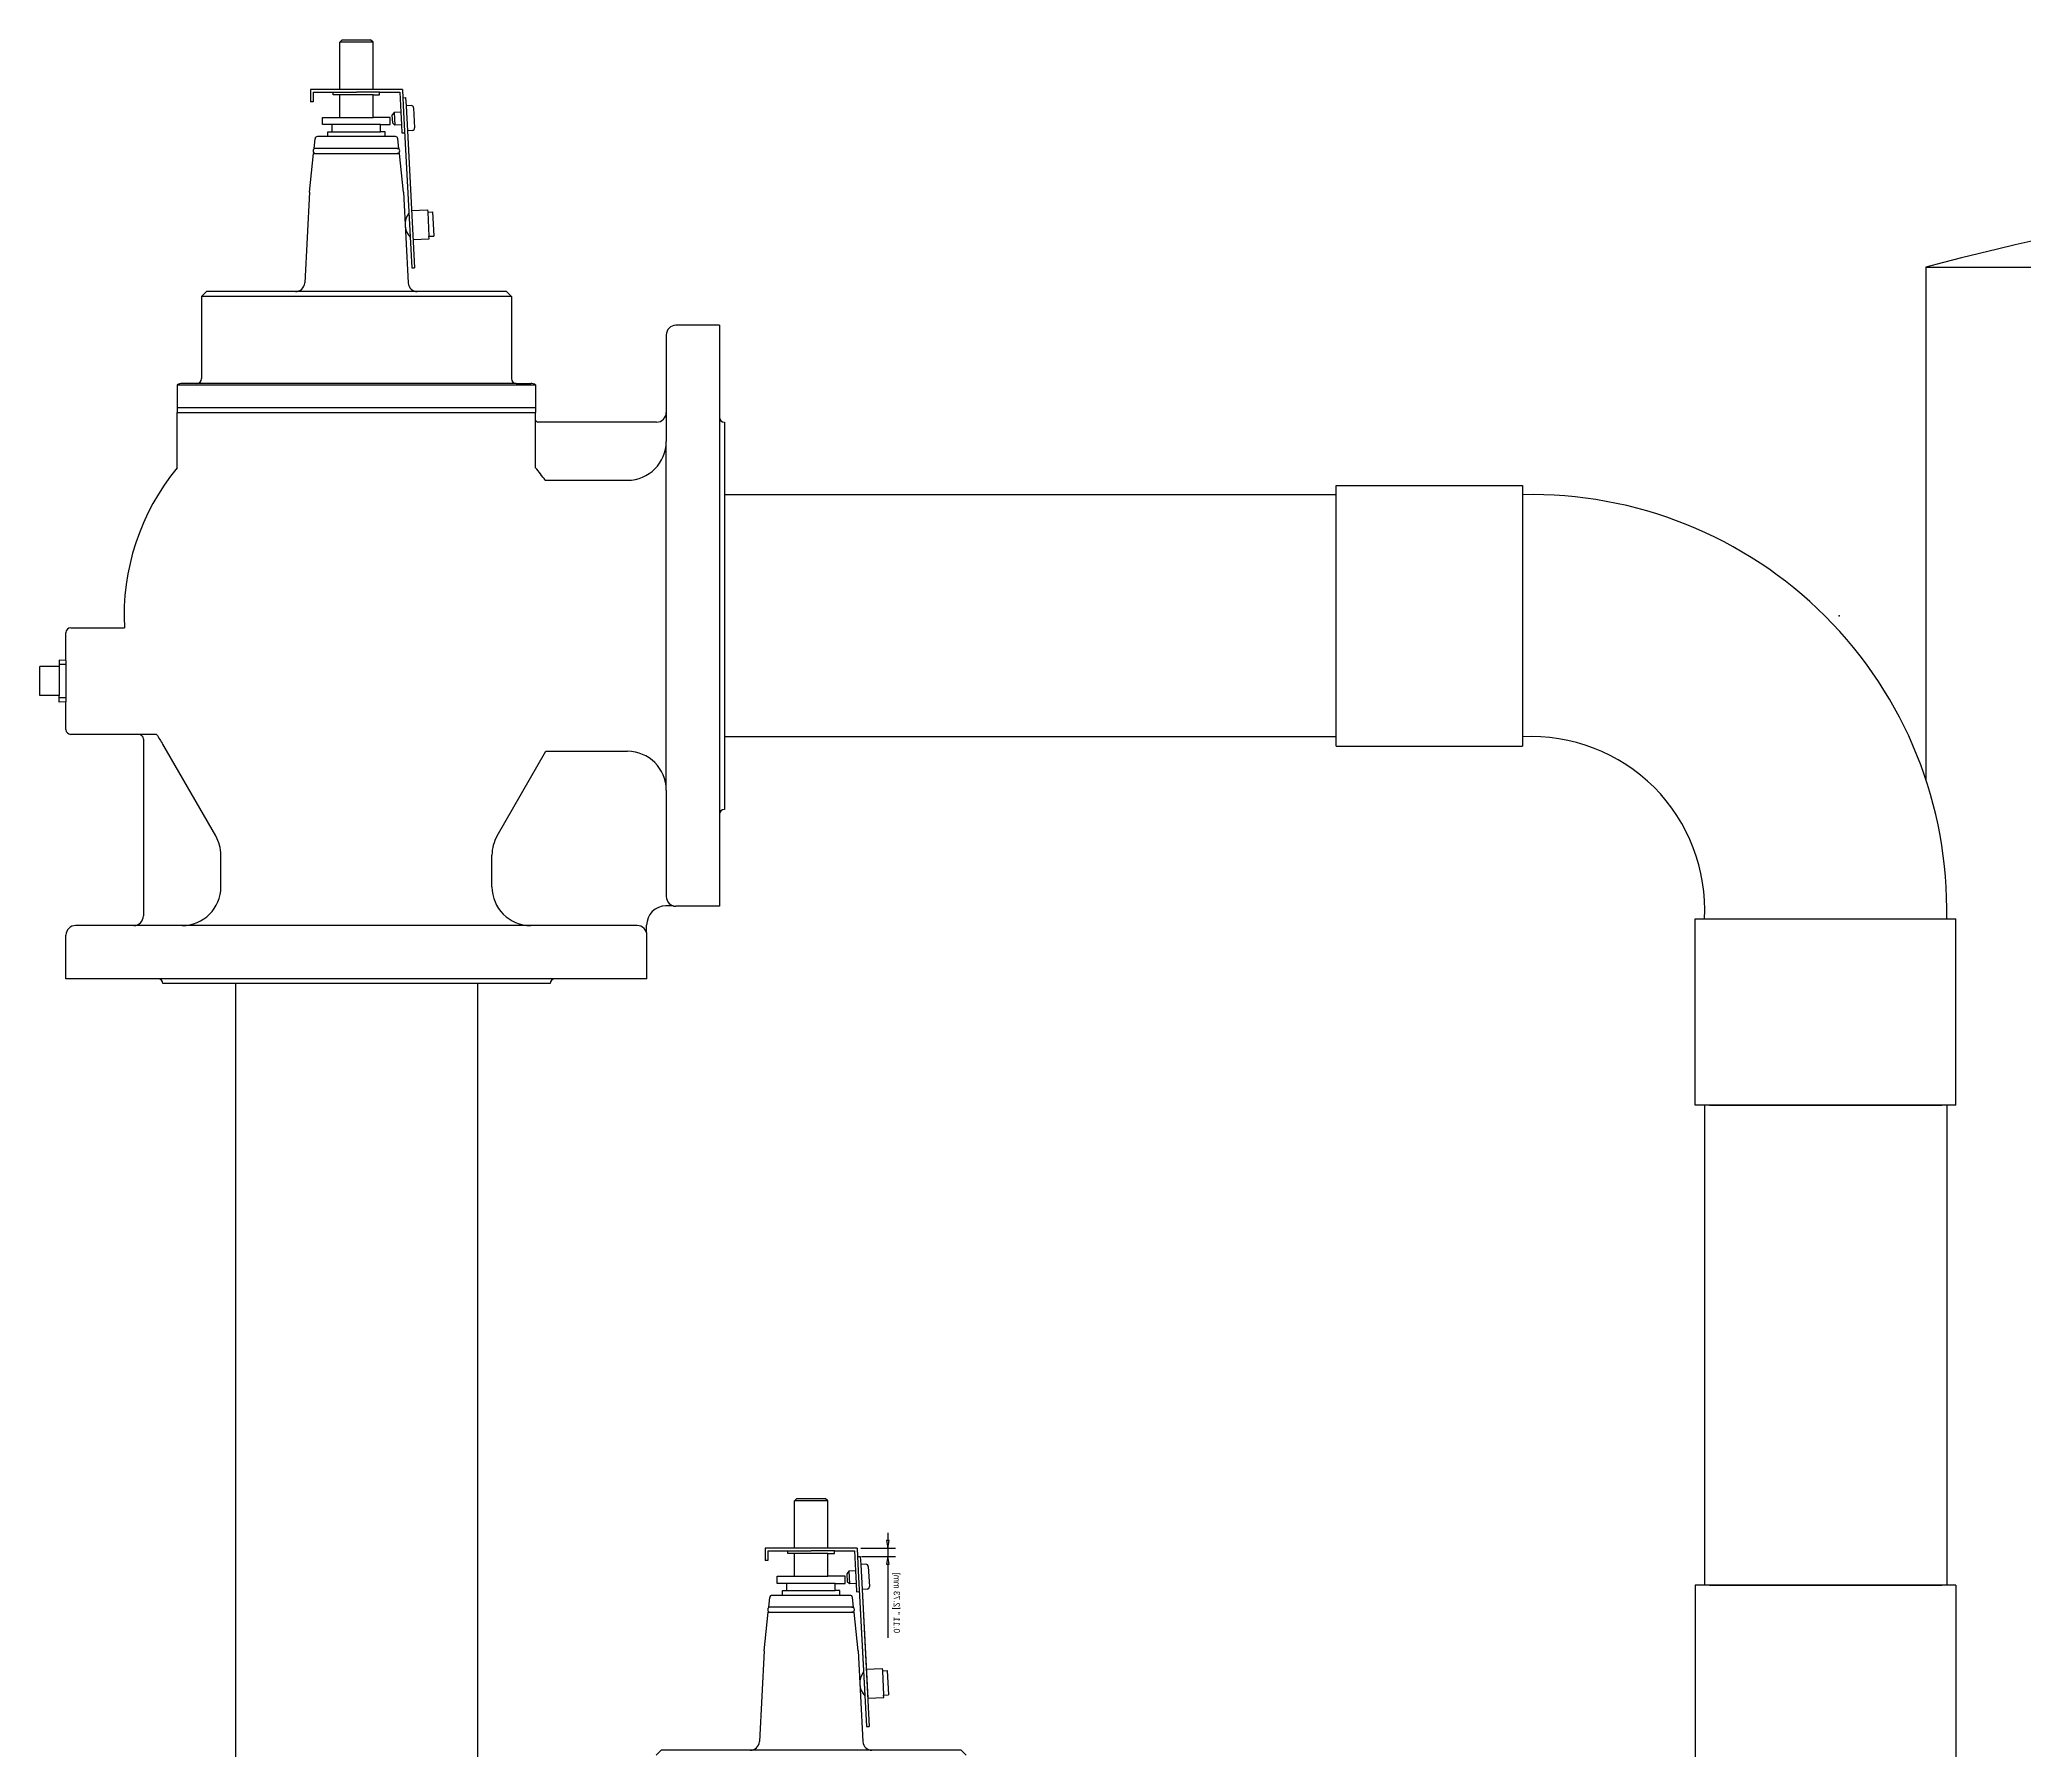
# Model space of a CAD drawing. Header units: inches. Extents: x 1687 to 2128, y 1222 to 1501.
# Drawn here: x 1968.55 to 1994.17, y 1344.8 to 1366.89 of the extents above; entities that cross this region are included whole.
import ezdxf

# ---------------------------------------------------------------- set-up
doc = ezdxf.new("R2010")
doc.units = ezdxf.units.IN
doc.header["$MEASUREMENT"] = 0
doc.header["$PDSIZE"] = -1
doc.layers.add('WDPUMP', color=7, linetype='Continuous')
doc.layers.add('WSPUMP', color=7, linetype='Continuous')

msp = doc.modelspace()

# ---------------------------------------------------------------- linework, layer by layer
at = {"layer": 'WDPUMP', "color": 0, "linetype": 'Continuous'}
for p, q in [((1972.4274, 1366.8541), (1972.4587, 1366.8854)), ((1972.4587, 1366.8854), (1972.8241, 1366.8854)), ((1972.8554, 1366.8541), (1972.8241, 1366.8854)), ((1972.4274, 1366.2433), (1972.4274, 1366.8541)), ((1972.8554, 1366.8541), (1972.4274, 1366.8541)), ((1972.8554, 1366.2433), (1972.8554, 1366.8541)), ((1973.2349, 1366.2433), (1972.0479, 1366.2433)), ((1972.0479, 1366.2433), (1972.0479, 1366.0824)), ((1972.0838, 1366.2074), (1972.3414, 1366.2074)), ((1972.0838, 1366.2074), (1972.0838, 1366.0824)), ((1972.3414, 1366.2074), (1972.6414, 1366.2074)), ((1972.3414, 1366.1724), (1972.3414, 1366.2074)), ((1972.4274, 1366.1724), (1972.3414, 1366.1724)), ((1972.8554, 1366.1724), (1972.4274, 1366.1724)), ((1972.4274, 1365.8826), (1972.4274, 1366.1724)), ((1972.9414, 1366.2074), (1972.6414, 1366.2074)), ((1972.8554, 1366.1724), (1972.9414, 1366.1724)), ((1972.8554, 1365.8826), (1972.8554, 1366.1724)), ((1972.9414, 1366.1724), (1972.9414, 1366.2074)), ((1972.9414, 1366.2074), (1973.2008, 1366.2074)), ((1973.2008, 1366.2074), (1973.2143, 1365.949)), ((1973.2349, 1366.2433), (1973.2405, 1366.1358)), ((1973.2405, 1366.1358), (1973.2763, 1366.1377)), ((1973.2405, 1366.1358), (1973.2502, 1365.9508)), ((1973.2763, 1366.1377), (1973.2819, 1366.0315)), ((1972.0838, 1366.0824), (1972.0479, 1366.0824)), ((1972.2039, 1365.8826), (1972.4274, 1365.8826)), ((1972.2039, 1365.7889), (1972.2039, 1365.8826)), ((1972.4274, 1365.8826), (1972.8554, 1365.8826)), ((1973.0789, 1365.8826), (1972.8554, 1365.8826)), ((1973.0789, 1365.7889), (1973.0789, 1365.8826)), ((1973.1293, 1365.9445), (1973.1004, 1365.9123)), ((1973.1004, 1365.9123), (1973.1058, 1365.8099)), ((1973.2143, 1365.949), (1973.1293, 1365.9445)), ((1973.1293, 1365.9445), (1973.1379, 1365.7809)), ((1973.2143, 1365.949), (1973.2229, 1365.7854)), ((1973.2502, 1365.9508), (1973.2588, 1365.7873)), ((1973.3466, 1366.0349), (1973.2819, 1366.0315)), ((1973.2819, 1366.0315), (1973.2987, 1365.7103)), ((1973.3795, 1366.0053), (1973.3931, 1365.7466)), ((1972.0942, 1365.4827), (1972.1072, 1365.6059)), ((1973.1444, 1365.6339), (1972.1383, 1365.6339)), ((1972.3289, 1365.7889), (1972.2039, 1365.7889)), ((1972.2709, 1365.6951), (1972.3289, 1365.6951)), ((1972.2709, 1365.6339), (1972.2709, 1365.6951)), ((1972.9539, 1365.7889), (1972.3289, 1365.7889)), ((1972.3289, 1365.6951), (1972.3289, 1365.7889)), ((1972.3289, 1365.6951), (1972.9539, 1365.6951)), ((1972.9539, 1365.6951), (1972.9539, 1365.7889)), ((1972.9539, 1365.7889), (1973.0789, 1365.7889)), ((1973.0119, 1365.6951), (1972.9539, 1365.6951)), ((1973.0119, 1365.6339), (1973.0119, 1365.6951)), ((1973.1379, 1365.7809), (1973.1058, 1365.8099)), ((1973.2229, 1365.7854), (1973.1379, 1365.7809)), ((1973.1885, 1365.4827), (1973.1755, 1365.6059)), ((1973.2229, 1365.7854), (1973.2283, 1365.6815)), ((1973.2283, 1365.6815), (1973.2642, 1365.6834)), ((1973.2588, 1365.7873), (1973.3556, 1363.94)), ((1973.3634, 1365.7137), (1973.2987, 1365.7103)), ((1973.2987, 1365.7103), (1973.3914, 1363.9419)), ((1972.0347, 1364.9166), (1972.0872, 1365.4157)), ((1972.0872, 1365.4157), (1973.1955, 1365.4157)), ((1972.0872, 1365.4157), (1972.1146, 1365.4157)), ((1973.1885, 1365.4827), (1972.0942, 1365.4827)), ((1972.1146, 1365.4827), (1972.0942, 1365.4827)), ((1973.1682, 1365.4827), (1973.1885, 1365.4827)), ((1973.1955, 1365.4157), (1973.1682, 1365.4157)), ((1973.248, 1364.9166), (1973.1955, 1365.4157)), ((1972.0347, 1364.9166), (1971.9734, 1363.7453)), ((1973.248, 1364.9166), (1973.3094, 1363.7453)), ((1973.3527, 1364.68), (1973.5597, 1364.6908)), ((1973.5597, 1364.6908), (1973.5613, 1364.6596)), ((1973.5613, 1364.6596), (1973.6237, 1364.6629)), ((1973.5613, 1364.6596), (1973.5776, 1364.3475)), ((1973.6237, 1364.6629), (1973.6401, 1364.3507)), ((1973.3724, 1364.3055), (1973.5793, 1364.3163)), ((1973.5776, 1364.3475), (1973.6401, 1364.3507)), ((1973.5793, 1364.3163), (1973.5776, 1364.3475)), ((1973.3556, 1363.94), (1973.3914, 1363.9419)), ((1992.9018, 1363.9468), (2007.9018, 1363.9468)), ((1992.9018, 1363.9468), (1992.9018, 1357.3353)), ((1970.7039, 1363.6334), (1970.6414, 1363.5709)), ((1974.6414, 1363.5709), (1970.6414, 1363.5709)), ((1970.6414, 1363.5709), (1970.6414, 1362.5089)), ((1974.5789, 1363.6334), (1970.7039, 1363.6334)), ((1974.5789, 1363.6334), (1974.6414, 1363.5709)), ((1974.6414, 1363.5709), (1974.6414, 1362.5089)), ((1976.6414, 1363.0729), (1976.6414, 1361.6979)), ((1977.3289, 1363.1979), (1976.7664, 1363.1979)), ((1977.3289, 1363.1979), (1977.3289, 1362.0104)), ((1970.3289, 1362.4297), (1974.9539, 1362.4297)), ((1970.3289, 1362.4297), (1970.3289, 1362.0729)), ((1970.5789, 1362.4464), (1970.3914, 1362.4464)), ((1974.7039, 1362.4464), (1970.5789, 1362.4464)), ((1974.7039, 1362.4464), (1974.8914, 1362.4464)), ((1974.9539, 1362.4297), (1974.9539, 1362.0729)), ((1974.9539, 1362.1339), (1970.3289, 1362.1339)), ((1970.3289, 1362.0729), (1974.9539, 1362.0729)), ((1970.3289, 1361.3586), (1970.3289, 1362.0729)), ((1974.9539, 1361.3586), (1974.9539, 1362.0729)), ((1977.3289, 1362.0104), (1977.3289, 1356.8854)), ((1976.5164, 1361.9479), (1974.9847, 1361.9479)), ((1977.3914, 1361.9479), (1977.3914, 1356.9479)), ((1976.6414, 1357.1979), (1976.6414, 1361.6979)), ((1975.0777, 1361.1979), (1976.1414, 1361.1979)), ((1985.2914, 1361.0104), (1977.3914, 1361.0104)), ((1985.2914, 1361.1306), (1987.6952, 1361.1306)), ((1985.2914, 1357.7652), (1985.2914, 1361.1306)), ((1987.6952, 1361.1306), (1987.6952, 1357.7652)), ((1968.8914, 1358.8715), (1968.8914, 1359.2292)), ((1968.9539, 1359.2917), (1969.6457, 1359.2917)), ((1968.8025, 1358.7917), (1968.5525, 1358.7917)), ((1968.5525, 1358.4167), (1968.5525, 1358.7917)), ((1968.8914, 1358.8715), (1968.8025, 1358.8742)), ((1968.8025, 1358.8742), (1968.8025, 1358.7917)), ((1968.8914, 1358.8202), (1968.8025, 1358.8202)), ((1968.8025, 1358.7917), (1968.8025, 1358.4167)), ((1968.8914, 1358.8715), (1968.8914, 1358.337)), ((1968.8025, 1358.4167), (1968.5525, 1358.4167)), ((1968.8025, 1358.3342), (1968.8025, 1358.4167)), ((1968.8914, 1358.3882), (1968.8025, 1358.3882)), ((1968.8914, 1358.337), (1968.8025, 1358.3342)), ((1968.8914, 1357.9792), (1968.8914, 1358.337)), ((1970.0619, 1357.9167), (1968.9539, 1357.9167)), ((1969.8914, 1357.8542), (1969.8914, 1355.5729)), ((1970.8244, 1356.6069), (1970.1404, 1357.7916)), ((1974.4583, 1356.6069), (1975.0882, 1357.6979)), ((1975.0882, 1357.6979), (1976.1414, 1357.6979)), ((1985.2914, 1357.8854), (1977.3914, 1357.8854)), ((1985.2914, 1357.7652), (1987.6952, 1357.7652)), ((1976.6414, 1357.1979), (1976.6414, 1355.8229)), ((1977.3289, 1356.8854), (1977.3289, 1355.6979)), ((1970.8914, 1355.9479), (1970.8914, 1356.3569)), ((1974.3914, 1355.9479), (1974.3914, 1356.3569)), ((1976.736, 1355.7017), (1976.6376, 1355.7017)), ((1977.3289, 1355.6979), (1976.7664, 1355.6979)), ((1970.3914, 1355.4479), (1969.0164, 1355.4479)), ((1974.8914, 1355.4479), (1970.3914, 1355.4479)), ((1976.2664, 1355.4479), (1974.8914, 1355.4479)), ((1976.3876, 1355.3533), (1976.3876, 1355.4517)), ((1989.926, 1355.5345), (1993.2914, 1355.5345)), ((1989.926, 1353.1306), (1989.926, 1355.5345)), ((1993.2914, 1353.1306), (1993.2914, 1355.5345)), ((1968.8914, 1354.7604), (1968.8914, 1355.3229)), ((1976.3914, 1354.7604), (1976.3914, 1355.3229)), ((1970.0789, 1354.7604), (1968.8914, 1354.7604)), ((1975.2039, 1354.7604), (1970.0789, 1354.7604)), ((1975.1414, 1354.6979), (1970.1414, 1354.6979)), ((1971.0789, 1354.6979), (1971.0789, 1336.6979)), ((1974.2039, 1354.6979), (1974.2039, 1336.6979)), ((1976.3914, 1354.7604), (1975.2039, 1354.7604)), ((1993.2914, 1353.1306), (1989.926, 1353.1306)), ((1990.0462, 1353.1306), (1990.0462, 1346.9315)), ((1990.1087, 1353.1306), (1993.1087, 1353.1306)), ((1993.1712, 1353.1306), (1993.1712, 1346.9315)), ((1978.2974, 1348.0204), (1978.3287, 1348.0517)), ((1978.2974, 1347.4096), (1978.2974, 1348.0204)), ((1978.7254, 1348.0204), (1978.2974, 1348.0204)), ((1978.3287, 1348.0517), (1978.6941, 1348.0517)), ((1978.7254, 1348.0204), (1978.6941, 1348.0517)), ((1978.7254, 1347.4096), (1978.7254, 1348.0204)), ((1977.9179, 1347.4096), (1977.9179, 1347.2487)), ((1979.1049, 1347.4096), (1978.2974, 1347.4096)), ((1979.1049, 1347.4096), (1979.1105, 1347.3021)), ((1977.9538, 1347.2487), (1977.9179, 1347.2487)), ((1977.9538, 1347.3737), (1978.2114, 1347.3737)), ((1977.9538, 1347.3737), (1977.9538, 1347.2487)), ((1978.2114, 1347.3737), (1978.5114, 1347.3737)), ((1978.2114, 1347.3387), (1978.2114, 1347.3737)), ((1978.2974, 1347.3387), (1978.2114, 1347.3387)), ((1978.7254, 1347.3387), (1978.2974, 1347.3387)), ((1978.2974, 1347.0489), (1978.2974, 1347.3387)), ((1978.8114, 1347.3737), (1978.5114, 1347.3737)), ((1978.7254, 1347.3387), (1978.8114, 1347.3387)), ((1978.7254, 1347.0489), (1978.7254, 1347.3387)), ((1978.8114, 1347.3387), (1978.8114, 1347.3737)), ((1978.8114, 1347.3737), (1979.0708, 1347.3737)), ((1979.0708, 1347.3737), (1979.0843, 1347.1152)), ((1979.1105, 1347.3021), (1979.1463, 1347.304)), ((1979.1105, 1347.3021), (1979.1202, 1347.1171)), ((1979.1463, 1347.304), (1979.1519, 1347.1978)), ((1979.2166, 1347.2012), (1979.1519, 1347.1978)), ((1979.1519, 1347.1978), (1979.1687, 1346.8766)), ((1979.2495, 1347.1715), (1979.2631, 1346.9129)), ((1978.0739, 1347.0489), (1978.2974, 1347.0489)), ((1978.0739, 1346.9552), (1978.0739, 1347.0489)), ((1978.1989, 1346.9552), (1978.0739, 1346.9552)), ((1978.8239, 1346.9552), (1978.1989, 1346.9552)), ((1978.1989, 1346.8614), (1978.1989, 1346.9552)), ((1978.2974, 1347.0489), (1978.7254, 1347.0489)), ((1978.9489, 1347.0489), (1978.7254, 1347.0489)), ((1978.8239, 1346.8614), (1978.8239, 1346.9552)), ((1978.8239, 1346.9552), (1978.9489, 1346.9552)), ((1978.9489, 1346.9552), (1978.9489, 1347.0489)), ((1978.9993, 1347.1108), (1978.9704, 1347.0786)), ((1978.9704, 1347.0786), (1978.9758, 1346.9761)), ((1979.0079, 1346.9472), (1978.9758, 1346.9761)), ((1979.0843, 1347.1152), (1978.9993, 1347.1108)), ((1978.9993, 1347.1108), (1979.0079, 1346.9472)), ((1979.0929, 1346.9516), (1979.0079, 1346.9472)), ((1979.0843, 1347.1152), (1979.0929, 1346.9516)), ((1979.0929, 1346.9516), (1979.0983, 1346.8478)), ((1979.1202, 1347.1171), (1979.1288, 1346.9535)), ((1979.1288, 1346.9535), (1979.2049, 1345.501)), ((1993.2914, 1346.9315), (1989.926, 1346.9315)), ((1989.926, 1346.9315), (1989.926, 1344.5276)), ((1990.1087, 1346.9315), (1993.1087, 1346.9315)), ((1993.2914, 1346.9315), (1993.2914, 1344.5276)), ((1977.9642, 1346.649), (1977.9772, 1346.7722)), ((1977.9846, 1346.649), (1977.9642, 1346.649)), ((1979.0585, 1346.649), (1977.9846, 1346.649)), ((1978.1409, 1346.8614), (1978.1989, 1346.8614)), ((1978.1409, 1346.8002), (1978.1409, 1346.8614)), ((1979.0144, 1346.8002), (1978.1409, 1346.8002)), ((1978.1989, 1346.8614), (1978.8239, 1346.8614)), ((1978.8819, 1346.8614), (1978.8239, 1346.8614)), ((1978.8819, 1346.8002), (1978.8819, 1346.8614)), ((1979.0382, 1346.649), (1979.0585, 1346.649)), ((1979.0585, 1346.649), (1979.0455, 1346.7722)), ((1979.0983, 1346.8478), (1979.1342, 1346.8497)), ((1979.2334, 1346.88), (1979.1687, 1346.8766)), ((1979.1687, 1346.8766), (1979.2424, 1345.4717)), ((1977.9047, 1346.0829), (1977.9572, 1346.582)), ((1977.9572, 1346.582), (1977.9846, 1346.582)), ((1977.9846, 1346.582), (1979.0655, 1346.582)), ((1979.0655, 1346.582), (1979.0382, 1346.582)), ((1979.118, 1346.0829), (1979.0655, 1346.582)), ((1977.9047, 1346.0829), (1977.8434, 1344.9116)), ((1979.118, 1346.0829), (1979.1794, 1344.9116)), ((1979.2227, 1345.8462), (1979.4297, 1345.8571)), ((1979.4297, 1345.8571), (1979.4313, 1345.8259)), ((1979.4313, 1345.8259), (1979.4937, 1345.8292)), ((1979.4313, 1345.8259), (1979.4476, 1345.5137)), ((1979.4937, 1345.8292), (1979.5101, 1345.517)), ((1979.2424, 1345.4717), (1979.4493, 1345.4826)), ((1979.4476, 1345.5137), (1979.5101, 1345.517)), ((1979.4493, 1345.4826), (1979.4476, 1345.5137)), ((1979.2256, 1345.1063), (1979.2614, 1345.1082)), ((1976.5739, 1344.7997), (1976.5114, 1344.7372)), ((1980.4489, 1344.7997), (1977.7254, 1344.7997)), ((1980.4489, 1344.7997), (1980.5114, 1344.7372))]:
    msp.add_line(p, q, dxfattribs=at)
for centre, radius, start, end in [((1973.3483, 1366.0036), 0.0313, 3, 93), ((1972.1383, 1365.6026), 0.0313, 90, 174), ((1973.1444, 1365.6026), 0.0313, 6, 90), ((1973.3618, 1365.745), 0.0313, 273, 3), ((1972.1146, 1365.4492), 0.0335, 90, 270), ((1973.1682, 1365.4492), 0.0335, 270, 90), ((2000.4018, 1336.3218), 28.625, 74.81071, 105.18929), ((1973.5152, 1364.5007), 0.2451, 143.38148, 222.61852), ((1971.8554, 1363.7515), 0.1181, 270, 357), ((1973.4273, 1363.7515), 0.1181, 183, 270), ((1976.7664, 1363.0729), 0.125, 90, 180), ((1970.3914, 1362.3214), 0.125, 90, 120), ((1970.5789, 1362.5089), 0.0625, 270, 0), ((1974.7039, 1362.5089), 0.0625, 180, 270), ((1974.8914, 1362.3214), 0.125, 60, 90), ((1976.5164, 1362.0729), 0.125, 270, 0), ((1977.3914, 1362.0104), 0.0625, 180, 270), ((1974.9847, 1361.9792), 0.0313, 190.25487, 270), ((1976.1414, 1361.6979), 0.5, 270, 0), ((1972.6414, 1359.4479), 3, 140.42878, 182.98455), ((1972.6414, 1359.4479), 3, 35.68533, 39.57122), ((1987.8144, 1355.6537), 5.3581, 358.72526, 91.27474), ((1968.9539, 1359.2292), 0.0625, 90, 180), ((1968.9539, 1357.9792), 0.0625, 180, 270), ((1969.8289, 1357.8542), 0.0625, 0, 90), ((1972.6414, 1359.4479), 3, 210.69048, 213.607), ((1976.1414, 1357.1979), 0.5, 0, 90), ((1987.8105, 1355.6497), 2.2387, 357.04941, 92.95059), ((1977.3914, 1356.8854), 0.0625, 90, 180), ((1970.3914, 1356.3569), 0.5, 0, 30), ((1974.8914, 1356.3569), 0.5, 150, 180), ((1970.3914, 1355.9479), 0.5, 270, 0), ((1974.8914, 1355.9479), 0.5, 180, 270), ((1976.6376, 1355.4517), 0.25, 90, 180), ((1976.7664, 1355.8229), 0.125, 180, 270), ((1969.0164, 1355.3229), 0.125, 90, 180), ((1969.7664, 1355.5729), 0.125, 270, 0), ((1976.2664, 1355.3229), 0.125, 0, 90), ((1970.0789, 1354.6979), 0.0625, 0, 90), ((1975.2039, 1354.6979), 0.0625, 90, 180), ((1979.2183, 1347.1699), 0.0313, 3, 93), ((1979.2318, 1346.9113), 0.0313, 273, 3), ((1977.9846, 1346.6155), 0.0335, 90, 270), ((1978.0083, 1346.7689), 0.0313, 90, 174), ((1979.0144, 1346.7689), 0.0313, 6, 90), ((1979.0382, 1346.6155), 0.0335, 270, 90), ((1979.3852, 1345.667), 0.2451, 143.38148, 222.61852), ((1977.7254, 1344.9178), 0.1181, 270, 357), ((1979.2973, 1344.9178), 0.1181, 183, 270)]:
    msp.add_arc(centre, radius, start, end, dxfattribs=at)
msp.add_point((1991.7818, 1359.4479), dxfattribs=at)
at = {"layer": 'WSPUMP', "color": 0, "linetype": 'Continuous'}
for p, q in [((1978.2974, 1348.0204), (1978.3287, 1348.0517)), ((1978.2974, 1347.4096), (1978.2974, 1348.0204)), ((1978.7254, 1348.0204), (1978.2974, 1348.0204)), ((1978.3287, 1348.0517), (1978.6941, 1348.0517)), ((1978.7254, 1348.0204), (1978.6941, 1348.0517)), ((1978.7254, 1347.4096), (1978.7254, 1348.0204)), ((1979.1049, 1347.4096), (1977.9179, 1347.4096)), ((1977.9179, 1347.4096), (1977.9179, 1347.2487)), ((1979.1049, 1347.4096), (1979.1105, 1347.3021)), ((1979.1549, 1347.4096), (1979.6027, 1347.4096)), ((1979.5203, 1347.5096), (1979.4851, 1347.5096)), ((1979.4851, 1347.5096), (1979.5027, 1347.4096)), ((1979.5027, 1347.6096), (1979.5027, 1347.5096)), ((1979.5027, 1347.4096), (1979.5203, 1347.5096)), ((1979.5027, 1347.4096), (1979.5027, 1347.3021)), ((1977.9538, 1347.2487), (1977.9179, 1347.2487)), ((1977.9538, 1347.3737), (1978.2114, 1347.3737)), ((1977.9538, 1347.3737), (1977.9538, 1347.2487)), ((1978.2114, 1347.3737), (1978.5114, 1347.3737)), ((1978.2114, 1347.3387), (1978.2114, 1347.3737)), ((1978.2974, 1347.3387), (1978.2114, 1347.3387)), ((1978.7254, 1347.3387), (1978.2974, 1347.3387)), ((1978.2974, 1347.0489), (1978.2974, 1347.3387)), ((1978.8114, 1347.3737), (1978.5114, 1347.3737)), ((1978.7254, 1347.3387), (1978.8114, 1347.3387)), ((1978.7254, 1347.0489), (1978.7254, 1347.3387)), ((1978.8114, 1347.3387), (1978.8114, 1347.3737)), ((1978.8114, 1347.3737), (1979.0708, 1347.3737)), ((1979.0708, 1347.3737), (1979.0843, 1347.1152)), ((1979.1105, 1347.3021), (1979.1463, 1347.304)), ((1979.1105, 1347.3021), (1979.1202, 1347.1171)), ((1979.1463, 1347.304), (1979.1519, 1347.1978)), ((1979.2166, 1347.2012), (1979.1519, 1347.1978)), ((1979.1519, 1347.1978), (1979.1687, 1346.8766)), ((1979.1605, 1347.3021), (1979.6027, 1347.3021)), ((1979.2495, 1347.1715), (1979.2631, 1346.9129)), ((1979.5027, 1347.3021), (1979.4851, 1347.2021)), ((1979.4851, 1347.2021), (1979.5203, 1347.2021)), ((1979.5203, 1347.2021), (1979.5027, 1347.3021)), ((1979.5027, 1347.2021), (1979.5027, 1347.1021)), ((1978.0739, 1347.0489), (1978.2974, 1347.0489)), ((1978.0739, 1346.9552), (1978.0739, 1347.0489)), ((1978.1989, 1346.9552), (1978.0739, 1346.9552)), ((1978.8239, 1346.9552), (1978.1989, 1346.9552)), ((1978.1989, 1346.8614), (1978.1989, 1346.9552)), ((1978.2974, 1347.0489), (1978.7254, 1347.0489)), ((1978.9489, 1347.0489), (1978.7254, 1347.0489)), ((1978.8239, 1346.8614), (1978.8239, 1346.9552)), ((1978.8239, 1346.9552), (1978.9489, 1346.9552)), ((1978.9489, 1346.9552), (1978.9489, 1347.0489)), ((1978.9993, 1347.1108), (1978.9704, 1347.0786)), ((1978.9704, 1347.0786), (1978.9758, 1346.9761)), ((1979.0079, 1346.9472), (1978.9758, 1346.9761)), ((1979.0843, 1347.1152), (1978.9993, 1347.1108)), ((1978.9993, 1347.1108), (1979.0079, 1346.9472)), ((1979.0929, 1346.9516), (1979.0079, 1346.9472)), ((1979.0843, 1347.1152), (1979.0929, 1346.9516)), ((1979.0929, 1346.9516), (1979.0983, 1346.8478)), ((1979.1202, 1347.1171), (1979.1288, 1346.9535)), ((1979.1288, 1346.9535), (1979.2256, 1345.1063)), ((1979.5027, 1347.1021), (1979.5027, 1346.2529)), ((1977.9642, 1346.649), (1977.9772, 1346.7722)), ((1979.0585, 1346.649), (1977.9642, 1346.649)), ((1977.9846, 1346.649), (1977.9642, 1346.649)), ((1979.0144, 1346.8002), (1978.0083, 1346.8002)), ((1978.1409, 1346.8614), (1978.1989, 1346.8614)), ((1978.1409, 1346.8002), (1978.1409, 1346.8614)), ((1978.1989, 1346.8614), (1978.8239, 1346.8614)), ((1978.8819, 1346.8614), (1978.8239, 1346.8614)), ((1978.8819, 1346.8002), (1978.8819, 1346.8614)), ((1979.0382, 1346.649), (1979.0585, 1346.649)), ((1979.0585, 1346.649), (1979.0455, 1346.7722)), ((1979.0983, 1346.8478), (1979.1342, 1346.8497)), ((1979.2334, 1346.88), (1979.1687, 1346.8766)), ((1979.1687, 1346.8766), (1979.2614, 1345.1082)), ((1977.9047, 1346.0829), (1977.9572, 1346.582)), ((1977.9572, 1346.582), (1979.0655, 1346.582)), ((1977.9572, 1346.582), (1977.9846, 1346.582)), ((1979.0655, 1346.582), (1979.0382, 1346.582)), ((1979.118, 1346.0829), (1979.0655, 1346.582)), ((1977.9047, 1346.0829), (1977.8434, 1344.9116)), ((1979.118, 1346.0829), (1979.1794, 1344.9116)), ((1979.2227, 1345.8462), (1979.4297, 1345.8571)), ((1979.4297, 1345.8571), (1979.4313, 1345.8259)), ((1979.4313, 1345.8259), (1979.4937, 1345.8292)), ((1979.4313, 1345.8259), (1979.4476, 1345.5137)), ((1979.4937, 1345.8292), (1979.5101, 1345.517)), ((1979.2424, 1345.4717), (1979.4493, 1345.4826)), ((1979.4476, 1345.5137), (1979.5101, 1345.517)), ((1979.4493, 1345.4826), (1979.4476, 1345.5137)), ((1979.2256, 1345.1063), (1979.2614, 1345.1082)), ((1976.5739, 1344.7997), (1976.5114, 1344.7372)), ((1980.4489, 1344.7997), (1976.5739, 1344.7997)), ((1980.4489, 1344.7997), (1980.5114, 1344.7372))]:
    msp.add_line(p, q, dxfattribs=at)
for centre, radius, start, end in [((1979.2183, 1347.1699), 0.0313, 3, 93), ((1979.2318, 1346.9113), 0.0313, 273, 3), ((1977.9846, 1346.6155), 0.0335, 90, 270), ((1978.0083, 1346.7689), 0.0313, 90, 174), ((1979.0144, 1346.7689), 0.0313, 6, 90), ((1979.0382, 1346.6155), 0.0335, 270, 90), ((1979.3852, 1345.667), 0.2451, 143.38148, 222.61852), ((1977.7254, 1344.9178), 0.1181, 270, 357), ((1979.2973, 1344.9178), 0.1181, 183, 270)]:
    msp.add_arc(centre, radius, start, end, dxfattribs=at)

# ---------------------------------------------------------------- texts
at = {"layer": 'WSPUMP', "color": 0, "linetype": 'Continuous', "text_generation_flag": 2}
msp.add_text('0.11 " [2.73 mm]', height=0.08, rotation=270, dxfattribs=at).set_placement((1979.5783, 1346.3129))

doc.saveas('drawing.dxf')
